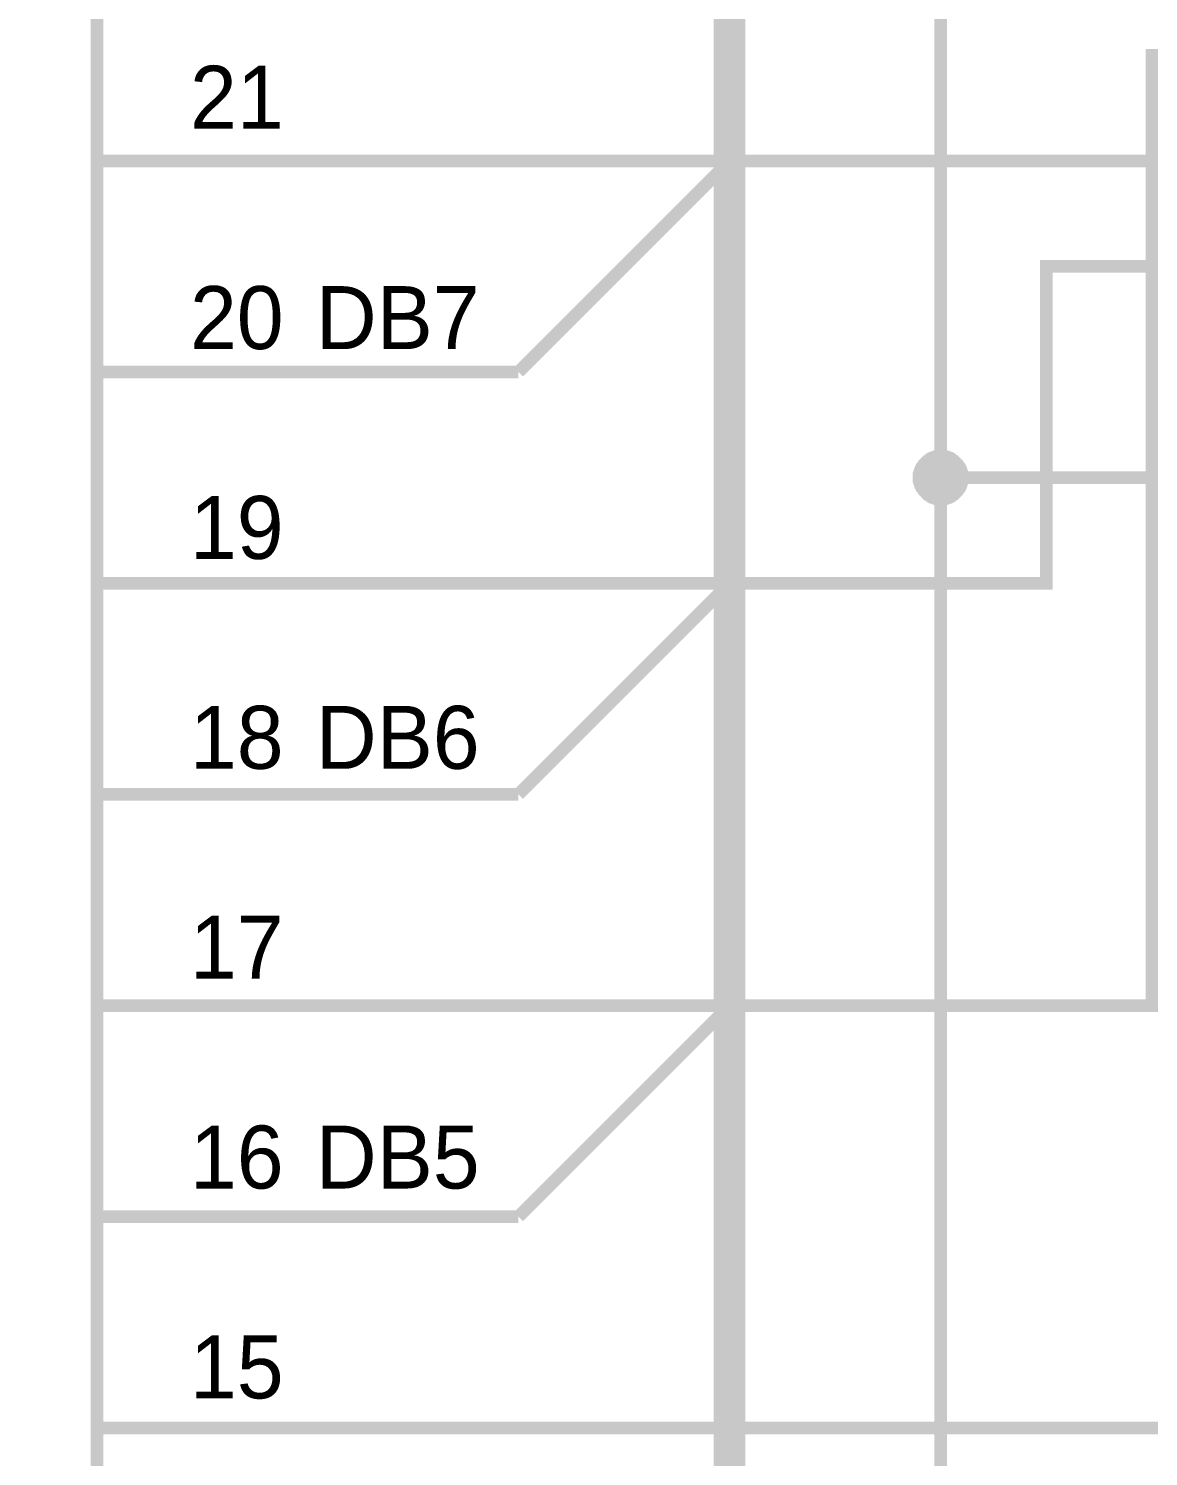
# Model space of a CAD drawing. Header units: millimetres. Extents: x 0 to 841, y 0 to 594.
# Drawn here: x 315.93 to 342.45, y 179.31 to 213.13 of the extents above; entities that cross this region are included whole.
import ezdxf

# ---------------------------------------------------------------- set-up
doc = ezdxf.new("R2010")
doc.units = ezdxf.units.MM
doc.layers.add('Sheet', color=255, linetype='Continuous')

msp = doc.modelspace()

# ---------------------------------------------------------------- linework, layer by layer
at = {"layer": 'Sheet'}
for points, const_width in [([(332.534, 294.996), (337.534, 294.996), (337.534, 202.494), (337.534, 107.492), (302.549, 107.492), (215.079, 107.492), (215.079, 124.998), (217.579, 124.998)], 0.3), ([(290.049, 239.992), (332.534, 239.992), (332.534, 175), (332.534, 175)], 0.749), ([(320.049, 189.99), (342.534, 189.99), (342.534, 212.498), (350.034, 212.498)], 0.3), ([(317.549, 209.997), (320.049, 209.997)], 0.3), ([(320.049, 209.997), (345.034, 209.997), (345.034, 197.493), (350.034, 197.493)], 0.3), ([(327.533, 204.995), (332.534, 209.997)], 0.3), ([(320.049, 199.993), (340.034, 199.993), (340.034, 207.496), (350.034, 207.496)], 0.3), ([(317.549, 204.995), (320.049, 204.995)], 0.3), ([(320.049, 204.995), (327.533, 204.995)], 0.3), ([(337.021, 202.494), (337.021, 202.525), (337.021, 202.541), (337.021, 202.572), (337.037, 202.603), (337.037, 202.619), (337.052, 202.65), (337.052, 202.665), (337.068, 202.696), (337.068, 202.712), (337.083, 202.743), (337.099, 202.758), (337.114, 202.774), (337.13, 202.805), (337.145, 202.821), (337.161, 202.836), (337.176, 202.852), (337.192, 202.867), (337.207, 202.883), (337.223, 202.898), (337.254, 202.914), (337.27, 202.929), (337.285, 202.945), (337.316, 202.96), (337.332, 202.96), (337.363, 202.976), (337.378, 202.976), (337.409, 202.991), (337.425, 202.991), (337.456, 203.007), (337.487, 203.007), (337.502, 203.007), (337.534, 203.007)], 0.3), ([(337.021, 202.494), (337.021, 202.525), (337.021, 202.541), (337.021, 202.572), (337.037, 202.603), (337.037, 202.619), (337.052, 202.65), (337.052, 202.665), (337.068, 202.696), (337.068, 202.712), (337.083, 202.743), (337.099, 202.758), (337.114, 202.774), (337.13, 202.805), (337.145, 202.821), (337.161, 202.836), (337.176, 202.852), (337.192, 202.867), (337.207, 202.883), (337.223, 202.898), (337.254, 202.914), (337.27, 202.929), (337.285, 202.945), (337.316, 202.96), (337.332, 202.96), (337.363, 202.976), (337.378, 202.976), (337.409, 202.991), (337.425, 202.991), (337.456, 203.007), (337.487, 203.007), (337.502, 203.007), (337.534, 203.007)], 0.3), ([(337.021, 202.494), (337.021, 202.525), (337.021, 202.541), (337.021, 202.572), (337.037, 202.603), (337.037, 202.619), (337.052, 202.65), (337.052, 202.665), (337.068, 202.696), (337.068, 202.712), (337.083, 202.743), (337.099, 202.758), (337.114, 202.774), (337.13, 202.805), (337.145, 202.821), (337.161, 202.836), (337.176, 202.852), (337.192, 202.867), (337.207, 202.883), (337.223, 202.898), (337.254, 202.914), (337.27, 202.929), (337.285, 202.945), (337.316, 202.96), (337.332, 202.96), (337.363, 202.976), (337.378, 202.976), (337.409, 202.991), (337.425, 202.991), (337.456, 203.007), (337.487, 203.007), (337.502, 203.007), (337.534, 203.007)], 0.3), ([(337.021, 202.494), (337.021, 202.525), (337.021, 202.541), (337.021, 202.572), (337.037, 202.603), (337.037, 202.619), (337.052, 202.65), (337.052, 202.665), (337.068, 202.696), (337.068, 202.712), (337.083, 202.743), (337.099, 202.758), (337.114, 202.774), (337.13, 202.805), (337.145, 202.821), (337.161, 202.836), (337.176, 202.852), (337.192, 202.867), (337.207, 202.883), (337.223, 202.898), (337.254, 202.914), (337.27, 202.929), (337.285, 202.945), (337.316, 202.96), (337.332, 202.96), (337.363, 202.976), (337.378, 202.976), (337.409, 202.991), (337.425, 202.991), (337.456, 203.007), (337.487, 203.007), (337.502, 203.007), (337.534, 203.007)], 0.3), ([(337.021, 202.494), (337.021, 202.525), (337.021, 202.541), (337.021, 202.572), (337.037, 202.603), (337.037, 202.619), (337.052, 202.65), (337.052, 202.665), (337.068, 202.696), (337.068, 202.712), (337.083, 202.743), (337.099, 202.758), (337.114, 202.774), (337.13, 202.805), (337.145, 202.821), (337.161, 202.836), (337.176, 202.852), (337.192, 202.867), (337.207, 202.883), (337.223, 202.898), (337.254, 202.914), (337.27, 202.929), (337.285, 202.945), (337.316, 202.96), (337.332, 202.96), (337.363, 202.976), (337.378, 202.976), (337.409, 202.991), (337.425, 202.991), (337.456, 203.007), (337.487, 203.007), (337.502, 203.007), (337.534, 203.007)], 0.3), ([(337.021, 202.494), (337.021, 202.525), (337.021, 202.541), (337.021, 202.572), (337.037, 202.603), (337.037, 202.619), (337.052, 202.65), (337.052, 202.665), (337.068, 202.696), (337.068, 202.712), (337.083, 202.743), (337.099, 202.758), (337.114, 202.774), (337.13, 202.805), (337.145, 202.821), (337.161, 202.836), (337.176, 202.852), (337.192, 202.867), (337.207, 202.883), (337.223, 202.898), (337.254, 202.914), (337.27, 202.929), (337.285, 202.945), (337.316, 202.96), (337.332, 202.96), (337.363, 202.976), (337.378, 202.976), (337.409, 202.991), (337.425, 202.991), (337.456, 203.007), (337.487, 203.007), (337.502, 203.007), (337.534, 203.007)], 0.3), ([(337.021, 202.494), (337.021, 202.525), (337.021, 202.541), (337.021, 202.572), (337.037, 202.603), (337.037, 202.619), (337.052, 202.65), (337.052, 202.665), (337.068, 202.696), (337.068, 202.712), (337.083, 202.743), (337.099, 202.758), (337.114, 202.774), (337.13, 202.805), (337.145, 202.821), (337.161, 202.836), (337.176, 202.852), (337.192, 202.867), (337.207, 202.883), (337.223, 202.898), (337.254, 202.914), (337.27, 202.929), (337.285, 202.945), (337.316, 202.96), (337.332, 202.96), (337.363, 202.976), (337.378, 202.976), (337.409, 202.991), (337.425, 202.991), (337.456, 203.007), (337.487, 203.007), (337.502, 203.007), (337.534, 203.007)], 0.3), ([(337.021, 202.494), (337.021, 202.525), (337.021, 202.541), (337.021, 202.572), (337.037, 202.603), (337.037, 202.619), (337.052, 202.65), (337.052, 202.665), (337.068, 202.696), (337.068, 202.712), (337.083, 202.743), (337.099, 202.758), (337.114, 202.774), (337.13, 202.805), (337.145, 202.821), (337.161, 202.836), (337.176, 202.852), (337.192, 202.867), (337.207, 202.883), (337.223, 202.898), (337.254, 202.914), (337.27, 202.929), (337.285, 202.945), (337.316, 202.96), (337.332, 202.96), (337.363, 202.976), (337.378, 202.976), (337.409, 202.991), (337.425, 202.991), (337.456, 203.007), (337.487, 203.007), (337.502, 203.007), (337.534, 203.007)], 0.3), ([(337.534, 203.007), (337.534, 203.007)], 0.3), ([(337.534, 203.007), (337.565, 203.007), (337.58, 203.007), (337.611, 203.007), (337.642, 202.991), (337.658, 202.991), (337.689, 202.976), (337.704, 202.976), (337.735, 202.96), (337.751, 202.96), (337.782, 202.945), (337.798, 202.929), (337.813, 202.914), (337.844, 202.898), (337.86, 202.883), (337.875, 202.867), (337.891, 202.852), (337.906, 202.836), (337.922, 202.821), (337.937, 202.805), (337.953, 202.774), (337.968, 202.758), (337.984, 202.743), (337.999, 202.712), (337.999, 202.696), (338.015, 202.665), (338.015, 202.65), (338.03, 202.619), (338.03, 202.603), (338.046, 202.572), (338.046, 202.541), (338.046, 202.525), (338.046, 202.494)], 0.3), ([(337.534, 203.007), (337.534, 203.007)], 0.3), ([(337.534, 203.007), (337.565, 203.007), (337.58, 203.007), (337.611, 203.007), (337.642, 202.991), (337.658, 202.991), (337.689, 202.976), (337.704, 202.976), (337.735, 202.96), (337.751, 202.96), (337.782, 202.945), (337.798, 202.929), (337.813, 202.914), (337.844, 202.898), (337.86, 202.883), (337.875, 202.867), (337.891, 202.852), (337.906, 202.836), (337.922, 202.821), (337.937, 202.805), (337.953, 202.774), (337.968, 202.758), (337.984, 202.743), (337.999, 202.712), (337.999, 202.696), (338.015, 202.665), (338.015, 202.65), (338.03, 202.619), (338.03, 202.603), (338.046, 202.572), (338.046, 202.541), (338.046, 202.525), (338.046, 202.494)], 0.3), ([(337.534, 203.007), (337.534, 203.007)], 0.3), ([(337.534, 203.007), (337.565, 203.007), (337.58, 203.007), (337.611, 203.007), (337.642, 202.991), (337.658, 202.991), (337.689, 202.976), (337.704, 202.976), (337.735, 202.96), (337.751, 202.96), (337.782, 202.945), (337.798, 202.929), (337.813, 202.914), (337.844, 202.898), (337.86, 202.883), (337.875, 202.867), (337.891, 202.852), (337.906, 202.836), (337.922, 202.821), (337.937, 202.805), (337.953, 202.774), (337.968, 202.758), (337.984, 202.743), (337.999, 202.712), (337.999, 202.696), (338.015, 202.665), (338.015, 202.65), (338.03, 202.619), (338.03, 202.603), (338.046, 202.572), (338.046, 202.541), (338.046, 202.525), (338.046, 202.494)], 0.3), ([(337.534, 203.007), (337.534, 203.007)], 0.3), ([(337.534, 203.007), (337.565, 203.007), (337.58, 203.007), (337.611, 203.007), (337.642, 202.991), (337.658, 202.991), (337.689, 202.976), (337.704, 202.976), (337.735, 202.96), (337.751, 202.96), (337.782, 202.945), (337.798, 202.929), (337.813, 202.914), (337.844, 202.898), (337.86, 202.883), (337.875, 202.867), (337.891, 202.852), (337.906, 202.836), (337.922, 202.821), (337.937, 202.805), (337.953, 202.774), (337.968, 202.758), (337.984, 202.743), (337.999, 202.712), (337.999, 202.696), (338.015, 202.665), (338.015, 202.65), (338.03, 202.619), (338.03, 202.603), (338.046, 202.572), (338.046, 202.541), (338.046, 202.525), (338.046, 202.494)], 0.3), ([(337.534, 203.007), (337.534, 203.007)], 0.3), ([(337.534, 203.007), (337.565, 203.007), (337.58, 203.007), (337.611, 203.007), (337.642, 202.991), (337.658, 202.991), (337.689, 202.976), (337.704, 202.976), (337.735, 202.96), (337.751, 202.96), (337.782, 202.945), (337.798, 202.929), (337.813, 202.914), (337.844, 202.898), (337.86, 202.883), (337.875, 202.867), (337.891, 202.852), (337.906, 202.836), (337.922, 202.821), (337.937, 202.805), (337.953, 202.774), (337.968, 202.758), (337.984, 202.743), (337.999, 202.712), (337.999, 202.696), (338.015, 202.665), (338.015, 202.65), (338.03, 202.619), (338.03, 202.603), (338.046, 202.572), (338.046, 202.541), (338.046, 202.525), (338.046, 202.494)], 0.3), ([(337.534, 203.007), (337.534, 203.007)], 0.3), ([(337.534, 203.007), (337.565, 203.007), (337.58, 203.007), (337.611, 203.007), (337.642, 202.991), (337.658, 202.991), (337.689, 202.976), (337.704, 202.976), (337.735, 202.96), (337.751, 202.96), (337.782, 202.945), (337.798, 202.929), (337.813, 202.914), (337.844, 202.898), (337.86, 202.883), (337.875, 202.867), (337.891, 202.852), (337.906, 202.836), (337.922, 202.821), (337.937, 202.805), (337.953, 202.774), (337.968, 202.758), (337.984, 202.743), (337.999, 202.712), (337.999, 202.696), (338.015, 202.665), (338.015, 202.65), (338.03, 202.619), (338.03, 202.603), (338.046, 202.572), (338.046, 202.541), (338.046, 202.525), (338.046, 202.494)], 0.3), ([(337.534, 203.007), (337.534, 203.007)], 0.3), ([(337.534, 203.007), (337.565, 203.007), (337.58, 203.007), (337.611, 203.007), (337.642, 202.991), (337.658, 202.991), (337.689, 202.976), (337.704, 202.976), (337.735, 202.96), (337.751, 202.96), (337.782, 202.945), (337.798, 202.929), (337.813, 202.914), (337.844, 202.898), (337.86, 202.883), (337.875, 202.867), (337.891, 202.852), (337.906, 202.836), (337.922, 202.821), (337.937, 202.805), (337.953, 202.774), (337.968, 202.758), (337.984, 202.743), (337.999, 202.712), (337.999, 202.696), (338.015, 202.665), (338.015, 202.65), (338.03, 202.619), (338.03, 202.603), (338.046, 202.572), (338.046, 202.541), (338.046, 202.525), (338.046, 202.494)], 0.3), ([(337.534, 203.007), (337.534, 203.007)], 0.3), ([(337.534, 203.007), (337.565, 203.007), (337.58, 203.007), (337.611, 203.007), (337.642, 202.991), (337.658, 202.991), (337.689, 202.976), (337.704, 202.976), (337.735, 202.96), (337.751, 202.96), (337.782, 202.945), (337.798, 202.929), (337.813, 202.914), (337.844, 202.898), (337.86, 202.883), (337.875, 202.867), (337.891, 202.852), (337.906, 202.836), (337.922, 202.821), (337.937, 202.805), (337.953, 202.774), (337.968, 202.758), (337.984, 202.743), (337.999, 202.712), (337.999, 202.696), (338.015, 202.665), (338.015, 202.65), (338.03, 202.619), (338.03, 202.603), (338.046, 202.572), (338.046, 202.541), (338.046, 202.525), (338.046, 202.494)], 0.3), ([(337.534, 201.982), (337.502, 201.982), (337.487, 201.982), (337.456, 201.982), (337.425, 201.997), (337.409, 201.997), (337.378, 202.013), (337.363, 202.013), (337.332, 202.028), (337.316, 202.028), (337.285, 202.044), (337.27, 202.059), (337.254, 202.075), (337.223, 202.09), (337.207, 202.106), (337.192, 202.122), (337.176, 202.137), (337.161, 202.153), (337.145, 202.168), (337.13, 202.184), (337.114, 202.215), (337.099, 202.23), (337.083, 202.246), (337.068, 202.277), (337.068, 202.292), (337.052, 202.323), (337.052, 202.339), (337.037, 202.37), (337.037, 202.386), (337.021, 202.417), (337.021, 202.448), (337.021, 202.463), (337.021, 202.494)], 0.3), ([(337.021, 202.494), (337.021, 202.494)], 0.3), ([(337.534, 201.982), (337.502, 201.982), (337.487, 201.982), (337.456, 201.982), (337.425, 201.997), (337.409, 201.997), (337.378, 202.013), (337.363, 202.013), (337.332, 202.028), (337.316, 202.028), (337.285, 202.044), (337.27, 202.059), (337.254, 202.075), (337.223, 202.09), (337.207, 202.106), (337.192, 202.122), (337.176, 202.137), (337.161, 202.153), (337.145, 202.168), (337.13, 202.184), (337.114, 202.215), (337.099, 202.23), (337.083, 202.246), (337.068, 202.277), (337.068, 202.292), (337.052, 202.323), (337.052, 202.339), (337.037, 202.37), (337.037, 202.386), (337.021, 202.417), (337.021, 202.448), (337.021, 202.463), (337.021, 202.494)], 0.3), ([(337.021, 202.494), (337.021, 202.494)], 0.3), ([(337.534, 201.982), (337.502, 201.982), (337.487, 201.982), (337.456, 201.982), (337.425, 201.997), (337.409, 201.997), (337.378, 202.013), (337.363, 202.013), (337.332, 202.028), (337.316, 202.028), (337.285, 202.044), (337.27, 202.059), (337.254, 202.075), (337.223, 202.09), (337.207, 202.106), (337.192, 202.122), (337.176, 202.137), (337.161, 202.153), (337.145, 202.168), (337.13, 202.184), (337.114, 202.215), (337.099, 202.23), (337.083, 202.246), (337.068, 202.277), (337.068, 202.292), (337.052, 202.323), (337.052, 202.339), (337.037, 202.37), (337.037, 202.386), (337.021, 202.417), (337.021, 202.448), (337.021, 202.463), (337.021, 202.494)], 0.3), ([(337.021, 202.494), (337.021, 202.494)], 0.3), ([(337.534, 201.982), (337.502, 201.982), (337.487, 201.982), (337.456, 201.982), (337.425, 201.997), (337.409, 201.997), (337.378, 202.013), (337.363, 202.013), (337.332, 202.028), (337.316, 202.028), (337.285, 202.044), (337.27, 202.059), (337.254, 202.075), (337.223, 202.09), (337.207, 202.106), (337.192, 202.122), (337.176, 202.137), (337.161, 202.153), (337.145, 202.168), (337.13, 202.184), (337.114, 202.215), (337.099, 202.23), (337.083, 202.246), (337.068, 202.277), (337.068, 202.292), (337.052, 202.323), (337.052, 202.339), (337.037, 202.37), (337.037, 202.386), (337.021, 202.417), (337.021, 202.448), (337.021, 202.463), (337.021, 202.494)], 0.3), ([(337.021, 202.494), (337.021, 202.494)], 0.3), ([(337.534, 201.982), (337.502, 201.982), (337.487, 201.982), (337.456, 201.982), (337.425, 201.997), (337.409, 201.997), (337.378, 202.013), (337.363, 202.013), (337.332, 202.028), (337.316, 202.028), (337.285, 202.044), (337.27, 202.059), (337.254, 202.075), (337.223, 202.09), (337.207, 202.106), (337.192, 202.122), (337.176, 202.137), (337.161, 202.153), (337.145, 202.168), (337.13, 202.184), (337.114, 202.215), (337.099, 202.23), (337.083, 202.246), (337.068, 202.277), (337.068, 202.292), (337.052, 202.323), (337.052, 202.339), (337.037, 202.37), (337.037, 202.386), (337.021, 202.417), (337.021, 202.448), (337.021, 202.463), (337.021, 202.494)], 0.3), ([(337.021, 202.494), (337.021, 202.494)], 0.3), ([(337.534, 201.982), (337.502, 201.982), (337.487, 201.982), (337.456, 201.982), (337.425, 201.997), (337.409, 201.997), (337.378, 202.013), (337.363, 202.013), (337.332, 202.028), (337.316, 202.028), (337.285, 202.044), (337.27, 202.059), (337.254, 202.075), (337.223, 202.09), (337.207, 202.106), (337.192, 202.122), (337.176, 202.137), (337.161, 202.153), (337.145, 202.168), (337.13, 202.184), (337.114, 202.215), (337.099, 202.23), (337.083, 202.246), (337.068, 202.277), (337.068, 202.292), (337.052, 202.323), (337.052, 202.339), (337.037, 202.37), (337.037, 202.386), (337.021, 202.417), (337.021, 202.448), (337.021, 202.463), (337.021, 202.494)], 0.3), ([(337.021, 202.494), (337.021, 202.494)], 0.3), ([(337.534, 201.982), (337.502, 201.982), (337.487, 201.982), (337.456, 201.982), (337.425, 201.997), (337.409, 201.997), (337.378, 202.013), (337.363, 202.013), (337.332, 202.028), (337.316, 202.028), (337.285, 202.044), (337.27, 202.059), (337.254, 202.075), (337.223, 202.09), (337.207, 202.106), (337.192, 202.122), (337.176, 202.137), (337.161, 202.153), (337.145, 202.168), (337.13, 202.184), (337.114, 202.215), (337.099, 202.23), (337.083, 202.246), (337.068, 202.277), (337.068, 202.292), (337.052, 202.323), (337.052, 202.339), (337.037, 202.37), (337.037, 202.386), (337.021, 202.417), (337.021, 202.448), (337.021, 202.463), (337.021, 202.494)], 0.3), ([(337.021, 202.494), (337.021, 202.494)], 0.3), ([(337.534, 201.982), (337.502, 201.982), (337.487, 201.982), (337.456, 201.982), (337.425, 201.997), (337.409, 201.997), (337.378, 202.013), (337.363, 202.013), (337.332, 202.028), (337.316, 202.028), (337.285, 202.044), (337.27, 202.059), (337.254, 202.075), (337.223, 202.09), (337.207, 202.106), (337.192, 202.122), (337.176, 202.137), (337.161, 202.153), (337.145, 202.168), (337.13, 202.184), (337.114, 202.215), (337.099, 202.23), (337.083, 202.246), (337.068, 202.277), (337.068, 202.292), (337.052, 202.323), (337.052, 202.339), (337.037, 202.37), (337.037, 202.386), (337.021, 202.417), (337.021, 202.448), (337.021, 202.463), (337.021, 202.494)], 0.3), ([(337.021, 202.494), (337.021, 202.494)], 0.3), ([(338.046, 202.494), (338.046, 202.463), (338.046, 202.448), (338.046, 202.417), (338.03, 202.386), (338.03, 202.37), (338.015, 202.339), (338.015, 202.323), (337.999, 202.292), (337.999, 202.277), (337.984, 202.246), (337.968, 202.23), (337.953, 202.215), (337.937, 202.184), (337.922, 202.168), (337.906, 202.153), (337.891, 202.137), (337.875, 202.122), (337.86, 202.106), (337.844, 202.09), (337.813, 202.075), (337.798, 202.059), (337.782, 202.044), (337.751, 202.028), (337.735, 202.028), (337.704, 202.013), (337.689, 202.013), (337.658, 201.997), (337.642, 201.997), (337.611, 201.982), (337.58, 201.982), (337.565, 201.982), (337.534, 201.982)], 0.3), ([(338.046, 202.494), (338.046, 202.463), (338.046, 202.448), (338.046, 202.417), (338.03, 202.386), (338.03, 202.37), (338.015, 202.339), (338.015, 202.323), (337.999, 202.292), (337.999, 202.277), (337.984, 202.246), (337.968, 202.23), (337.953, 202.215), (337.937, 202.184), (337.922, 202.168), (337.906, 202.153), (337.891, 202.137), (337.875, 202.122), (337.86, 202.106), (337.844, 202.09), (337.813, 202.075), (337.798, 202.059), (337.782, 202.044), (337.751, 202.028), (337.735, 202.028), (337.704, 202.013), (337.689, 202.013), (337.658, 201.997), (337.642, 201.997), (337.611, 201.982), (337.58, 201.982), (337.565, 201.982), (337.534, 201.982)], 0.3), ([(350.034, 202.494), (337.534, 202.494)], 0.3), ([(338.046, 202.494), (338.046, 202.463), (338.046, 202.448), (338.046, 202.417), (338.03, 202.386), (338.03, 202.37), (338.015, 202.339), (338.015, 202.323), (337.999, 202.292), (337.999, 202.277), (337.984, 202.246), (337.968, 202.23), (337.953, 202.215), (337.937, 202.184), (337.922, 202.168), (337.906, 202.153), (337.891, 202.137), (337.875, 202.122), (337.86, 202.106), (337.844, 202.09), (337.813, 202.075), (337.798, 202.059), (337.782, 202.044), (337.751, 202.028), (337.735, 202.028), (337.704, 202.013), (337.689, 202.013), (337.658, 201.997), (337.642, 201.997), (337.611, 201.982), (337.58, 201.982), (337.565, 201.982), (337.534, 201.982)], 0.3), ([(338.046, 202.494), (338.046, 202.463), (338.046, 202.448), (338.046, 202.417), (338.03, 202.386), (338.03, 202.37), (338.015, 202.339), (338.015, 202.323), (337.999, 202.292), (337.999, 202.277), (337.984, 202.246), (337.968, 202.23), (337.953, 202.215), (337.937, 202.184), (337.922, 202.168), (337.906, 202.153), (337.891, 202.137), (337.875, 202.122), (337.86, 202.106), (337.844, 202.09), (337.813, 202.075), (337.798, 202.059), (337.782, 202.044), (337.751, 202.028), (337.735, 202.028), (337.704, 202.013), (337.689, 202.013), (337.658, 201.997), (337.642, 201.997), (337.611, 201.982), (337.58, 201.982), (337.565, 201.982), (337.534, 201.982)], 0.3), ([(338.046, 202.494), (338.046, 202.463), (338.046, 202.448), (338.046, 202.417), (338.03, 202.386), (338.03, 202.37), (338.015, 202.339), (338.015, 202.323), (337.999, 202.292), (337.999, 202.277), (337.984, 202.246), (337.968, 202.23), (337.953, 202.215), (337.937, 202.184), (337.922, 202.168), (337.906, 202.153), (337.891, 202.137), (337.875, 202.122), (337.86, 202.106), (337.844, 202.09), (337.813, 202.075), (337.798, 202.059), (337.782, 202.044), (337.751, 202.028), (337.735, 202.028), (337.704, 202.013), (337.689, 202.013), (337.658, 201.997), (337.642, 201.997), (337.611, 201.982), (337.58, 201.982), (337.565, 201.982), (337.534, 201.982)], 0.3), ([(338.046, 202.494), (338.046, 202.463), (338.046, 202.448), (338.046, 202.417), (338.03, 202.386), (338.03, 202.37), (338.015, 202.339), (338.015, 202.323), (337.999, 202.292), (337.999, 202.277), (337.984, 202.246), (337.968, 202.23), (337.953, 202.215), (337.937, 202.184), (337.922, 202.168), (337.906, 202.153), (337.891, 202.137), (337.875, 202.122), (337.86, 202.106), (337.844, 202.09), (337.813, 202.075), (337.798, 202.059), (337.782, 202.044), (337.751, 202.028), (337.735, 202.028), (337.704, 202.013), (337.689, 202.013), (337.658, 201.997), (337.642, 201.997), (337.611, 201.982), (337.58, 201.982), (337.565, 201.982), (337.534, 201.982)], 0.3), ([(338.046, 202.494), (338.046, 202.463), (338.046, 202.448), (338.046, 202.417), (338.03, 202.386), (338.03, 202.37), (338.015, 202.339), (338.015, 202.323), (337.999, 202.292), (337.999, 202.277), (337.984, 202.246), (337.968, 202.23), (337.953, 202.215), (337.937, 202.184), (337.922, 202.168), (337.906, 202.153), (337.891, 202.137), (337.875, 202.122), (337.86, 202.106), (337.844, 202.09), (337.813, 202.075), (337.798, 202.059), (337.782, 202.044), (337.751, 202.028), (337.735, 202.028), (337.704, 202.013), (337.689, 202.013), (337.658, 201.997), (337.642, 201.997), (337.611, 201.982), (337.58, 201.982), (337.565, 201.982), (337.534, 201.982)], 0.3), ([(338.046, 202.494), (338.046, 202.463), (338.046, 202.448), (338.046, 202.417), (338.03, 202.386), (338.03, 202.37), (338.015, 202.339), (338.015, 202.323), (337.999, 202.292), (337.999, 202.277), (337.984, 202.246), (337.968, 202.23), (337.953, 202.215), (337.937, 202.184), (337.922, 202.168), (337.906, 202.153), (337.891, 202.137), (337.875, 202.122), (337.86, 202.106), (337.844, 202.09), (337.813, 202.075), (337.798, 202.059), (337.782, 202.044), (337.751, 202.028), (337.735, 202.028), (337.704, 202.013), (337.689, 202.013), (337.658, 201.997), (337.642, 201.997), (337.611, 201.982), (337.58, 201.982), (337.565, 201.982), (337.534, 201.982)], 0.3), ([(338.046, 202.494), (338.046, 202.494), (338.046, 202.494), (338.046, 202.494), (338.046, 202.494), (338.046, 202.494), (338.046, 202.494), (338.046, 202.494), (338.046, 202.494), (338.046, 202.494), (338.046, 202.494), (338.046, 202.494), (338.046, 202.494), (338.046, 202.494), (338.046, 202.494), (338.046, 202.494), (338.046, 202.494), (338.046, 202.494), (338.046, 202.494), (338.046, 202.494), (338.046, 202.494), (338.046, 202.494), (338.046, 202.494), (338.046, 202.494), (338.046, 202.494), (338.046, 202.494), (338.046, 202.494), (338.046, 202.494), (338.046, 202.494), (338.046, 202.494), (338.046, 202.494), (338.046, 202.494), (338.046, 202.494)], 0.3), ([(338.046, 202.494), (338.046, 202.494)], 0.3), ([(338.046, 202.494), (338.046, 202.494), (338.046, 202.494), (338.046, 202.494), (338.046, 202.494), (338.046, 202.494), (338.046, 202.494), (338.046, 202.494), (338.046, 202.494), (338.046, 202.494), (338.046, 202.494), (338.046, 202.494), (338.046, 202.494), (338.046, 202.494), (338.046, 202.494), (338.046, 202.494), (338.046, 202.494), (338.046, 202.494), (338.046, 202.494), (338.046, 202.494), (338.046, 202.494), (338.046, 202.494), (338.046, 202.494), (338.046, 202.494), (338.046, 202.494), (338.046, 202.494), (338.046, 202.494), (338.046, 202.494), (338.046, 202.494), (338.046, 202.494), (338.046, 202.494), (338.046, 202.494), (338.046, 202.494)], 0.3), ([(338.046, 202.494), (338.046, 202.494)], 0.3), ([(338.046, 202.494), (338.046, 202.494), (338.046, 202.494), (338.046, 202.494), (338.046, 202.494), (338.046, 202.494), (338.046, 202.494), (338.046, 202.494), (338.046, 202.494), (338.046, 202.494), (338.046, 202.494), (338.046, 202.494), (338.046, 202.494), (338.046, 202.494), (338.046, 202.494), (338.046, 202.494), (338.046, 202.494), (338.046, 202.494), (338.046, 202.494), (338.046, 202.494), (338.046, 202.494), (338.046, 202.494), (338.046, 202.494), (338.046, 202.494), (338.046, 202.494), (338.046, 202.494), (338.046, 202.494), (338.046, 202.494), (338.046, 202.494), (338.046, 202.494), (338.046, 202.494), (338.046, 202.494), (338.046, 202.494)], 0.3), ([(338.046, 202.494), (338.046, 202.494)], 0.3), ([(338.046, 202.494), (338.046, 202.494), (338.046, 202.494), (338.046, 202.494), (338.046, 202.494), (338.046, 202.494), (338.046, 202.494), (338.046, 202.494), (338.046, 202.494), (338.046, 202.494), (338.046, 202.494), (338.046, 202.494), (338.046, 202.494), (338.046, 202.494), (338.046, 202.494), (338.046, 202.494), (338.046, 202.494), (338.046, 202.494), (338.046, 202.494), (338.046, 202.494), (338.046, 202.494), (338.046, 202.494), (338.046, 202.494), (338.046, 202.494), (338.046, 202.494), (338.046, 202.494), (338.046, 202.494), (338.046, 202.494), (338.046, 202.494), (338.046, 202.494), (338.046, 202.494), (338.046, 202.494), (338.046, 202.494)], 0.3), ([(338.046, 202.494), (338.046, 202.494)], 0.3), ([(338.046, 202.494), (338.046, 202.494), (338.046, 202.494), (338.046, 202.494), (338.046, 202.494), (338.046, 202.494), (338.046, 202.494), (338.046, 202.494), (338.046, 202.494), (338.046, 202.494), (338.046, 202.494), (338.046, 202.494), (338.046, 202.494), (338.046, 202.494), (338.046, 202.494), (338.046, 202.494), (338.046, 202.494), (338.046, 202.494), (338.046, 202.494), (338.046, 202.494), (338.046, 202.494), (338.046, 202.494), (338.046, 202.494), (338.046, 202.494), (338.046, 202.494), (338.046, 202.494), (338.046, 202.494), (338.046, 202.494), (338.046, 202.494), (338.046, 202.494), (338.046, 202.494), (338.046, 202.494), (338.046, 202.494)], 0.3), ([(338.046, 202.494), (338.046, 202.494)], 0.3), ([(338.046, 202.494), (338.046, 202.494), (338.046, 202.494), (338.046, 202.494), (338.046, 202.494), (338.046, 202.494), (338.046, 202.494), (338.046, 202.494), (338.046, 202.494), (338.046, 202.494), (338.046, 202.494), (338.046, 202.494), (338.046, 202.494), (338.046, 202.494), (338.046, 202.494), (338.046, 202.494), (338.046, 202.494), (338.046, 202.494), (338.046, 202.494), (338.046, 202.494), (338.046, 202.494), (338.046, 202.494), (338.046, 202.494), (338.046, 202.494), (338.046, 202.494), (338.046, 202.494), (338.046, 202.494), (338.046, 202.494), (338.046, 202.494), (338.046, 202.494), (338.046, 202.494), (338.046, 202.494), (338.046, 202.494)], 0.3), ([(338.046, 202.494), (338.046, 202.494)], 0.3), ([(338.046, 202.494), (338.046, 202.494), (338.046, 202.494), (338.046, 202.494), (338.046, 202.494), (338.046, 202.494), (338.046, 202.494), (338.046, 202.494), (338.046, 202.494), (338.046, 202.494), (338.046, 202.494), (338.046, 202.494), (338.046, 202.494), (338.046, 202.494), (338.046, 202.494), (338.046, 202.494), (338.046, 202.494), (338.046, 202.494), (338.046, 202.494), (338.046, 202.494), (338.046, 202.494), (338.046, 202.494), (338.046, 202.494), (338.046, 202.494), (338.046, 202.494), (338.046, 202.494), (338.046, 202.494), (338.046, 202.494), (338.046, 202.494), (338.046, 202.494), (338.046, 202.494), (338.046, 202.494), (338.046, 202.494)], 0.3), ([(338.046, 202.494), (338.046, 202.494)], 0.3), ([(338.046, 202.494), (338.046, 202.494), (338.046, 202.494), (338.046, 202.494), (338.046, 202.494), (338.046, 202.494), (338.046, 202.494), (338.046, 202.494), (338.046, 202.494), (338.046, 202.494), (338.046, 202.494), (338.046, 202.494), (338.046, 202.494), (338.046, 202.494), (338.046, 202.494), (338.046, 202.494), (338.046, 202.494), (338.046, 202.494), (338.046, 202.494), (338.046, 202.494), (338.046, 202.494), (338.046, 202.494), (338.046, 202.494), (338.046, 202.494), (338.046, 202.494), (338.046, 202.494), (338.046, 202.494), (338.046, 202.494), (338.046, 202.494), (338.046, 202.494), (338.046, 202.494), (338.046, 202.494), (338.046, 202.494)], 0.3), ([(338.046, 202.494), (338.046, 202.494)], 0.3), ([(317.549, 199.993), (320.049, 199.993)], 0.3), ([(327.533, 194.992), (332.534, 199.993)], 0.3), ([(317.549, 194.992), (320.049, 194.992)], 0.3), ([(320.049, 194.992), (327.533, 194.992), (327.533, 194.992)], 0.3), ([(320.049, 179.986), (345.034, 179.986), (345.034, 192.491), (350.034, 192.491)], 0.3), ([(317.549, 189.99), (320.049, 189.99)], 0.3), ([(327.533, 184.988), (332.534, 189.99)], 0.3), ([(317.549, 184.988), (320.049, 184.988)], 0.3), ([(320.049, 184.988), (327.533, 184.988), (327.533, 184.988)], 0.3), ([(317.549, 179.986), (320.049, 179.986)], 0.3)]:
    msp.add_lwpolyline(points, dxfattribs=dict(at, const_width=const_width))
at = {"layer": 'Sheet', "const_width": 0.3}
msp.add_lwpolyline([(300.049, 224.987), (317.549, 224.987), (317.549, 164.997), (300.049, 164.997), (300.049, 224.987)], close=True, dxfattribs=at)
at = {"layer": 'Sheet', "const_width": 0.508}
msp.add_lwpolyline([(337.246, 202.5, 1), (337.754, 202.5, 1)], format="xyb", close=True, dxfattribs=at)

# ---------------------------------------------------------------- texts
at = {"layer": 'Sheet'}
for s, p in [('21', (319.754, 210.758)), ('20', (319.754, 205.539)), ('DB7', (322.735, 205.539)), ('19', (319.754, 200.568)), ('18', (319.754, 195.597)), ('DB6', (322.735, 195.597)), ('17', (319.754, 190.627)), ('16', (319.754, 185.656)), ('DB5', (322.735, 185.656)), ('15', (319.754, 180.685))]:
    msp.add_text(s, height=1.4912, dxfattribs=at).set_placement(p)

doc.saveas('drawing.dxf')
